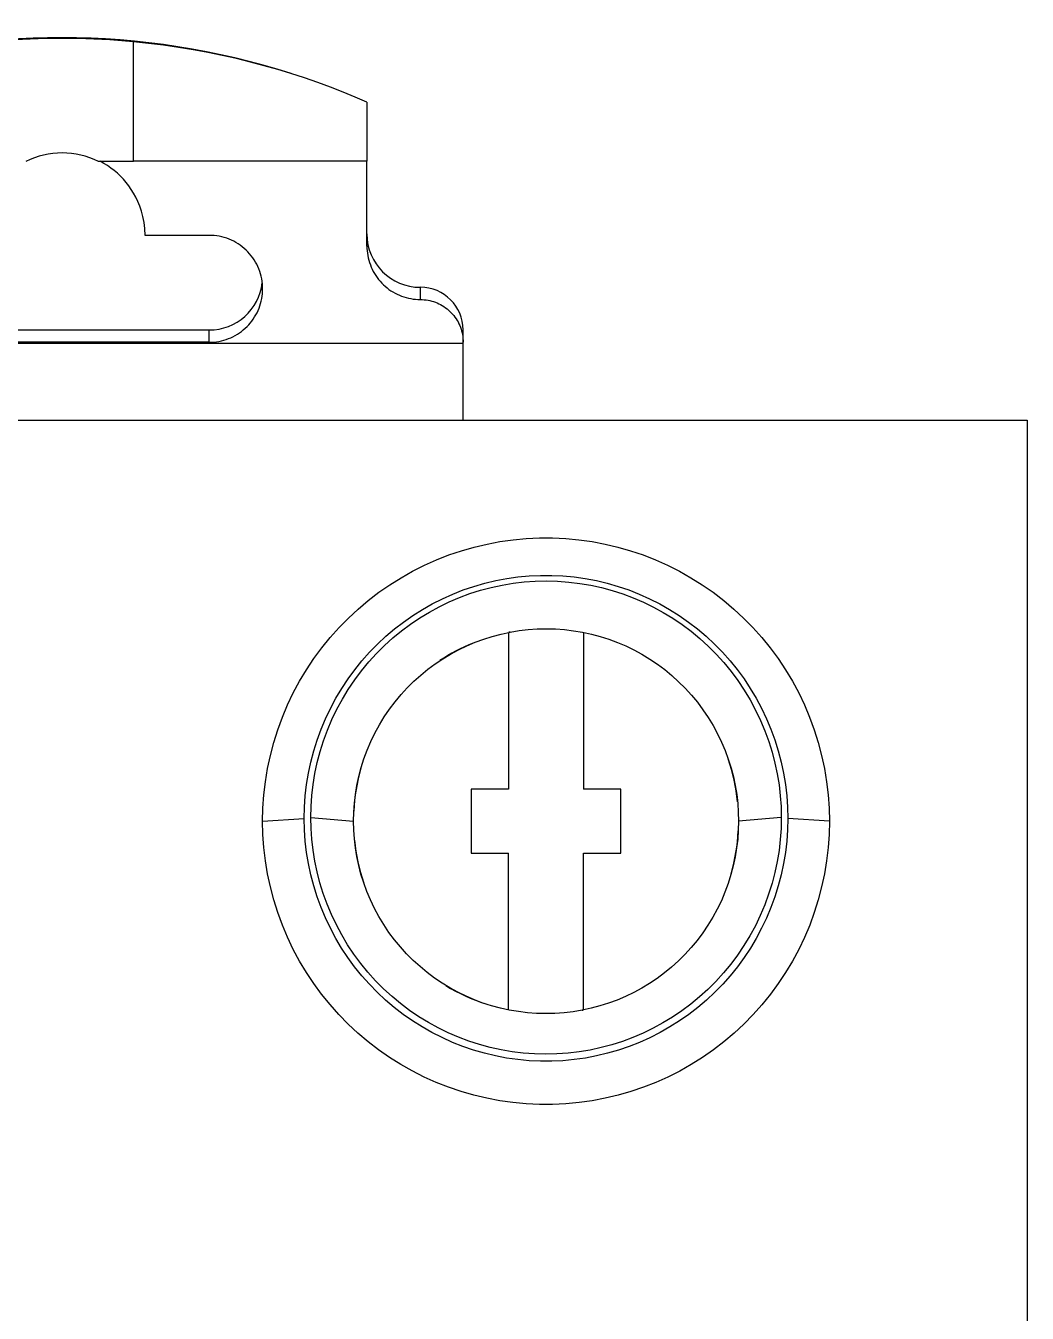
# Model space of a CAD drawing. Header units: millimetres. Extents: x 3609 to 5941, y 2453 to 3731.
# Drawn here: x 5662.18 to 5680.12, y 3415.87 to 3438.94 of the extents above; entities that cross this region are included whole.
import ezdxf

# ---------------------------------------------------------------- set-up
doc = ezdxf.new("R2010")
doc.units = ezdxf.units.MM

msp = doc.modelspace()

# ---------------------------------------------------------------- linework, layer by layer
for p, q in [((5662.407, 3438.705), (5661.981, 3438.685)), ((5662.834, 3438.711), (5662.407, 3438.705)), ((5663.26, 3438.705), (5662.834, 3438.711)), ((5663.686, 3438.685), (5663.26, 3438.705)), ((5664.112, 3438.651), (5663.686, 3438.685)), ((5664.112, 3438.647), (5664.112, 3438.651)), ((5664.112, 3436.508), (5664.112, 3438.647)), ((5664.381, 3438.619), (5664.112, 3438.646)), ((5664.65, 3438.586), (5664.381, 3438.619)), ((5664.916, 3438.548), (5664.65, 3438.586)), ((5665.18, 3438.505), (5664.916, 3438.548)), ((5665.441, 3438.457), (5665.18, 3438.505)), ((5665.7, 3438.404), (5665.441, 3438.457)), ((5665.955, 3438.347), (5665.7, 3438.404)), ((5666.206, 3438.286), (5665.955, 3438.347)), ((5666.453, 3438.221), (5666.206, 3438.286)), ((5666.695, 3438.152), (5666.453, 3438.221)), ((5666.932, 3438.08), (5666.695, 3438.152)), ((5667.175, 3438.001), (5666.932, 3438.08)), ((5667.412, 3437.919), (5667.175, 3438.001)), ((5667.642, 3437.834), (5667.412, 3437.919)), ((5667.866, 3437.748), (5667.642, 3437.834)), ((5668.083, 3437.659), (5667.866, 3437.748)), ((5668.293, 3437.569), (5668.083, 3437.659)), ((5668.293, 3437.569), (5668.293, 3436.508)), ((5663.486, 3436.508), (5664.112, 3436.508)), ((5663.579, 3436.471), (5663.513, 3436.508)), ((5663.644, 3436.431), (5663.579, 3436.471)), ((5664.362, 3436.508), (5664.112, 3436.508)), ((5664.609, 3436.508), (5664.362, 3436.508)), ((5664.852, 3436.508), (5664.609, 3436.508)), ((5665.091, 3436.508), (5664.852, 3436.508)), ((5665.327, 3436.508), (5665.091, 3436.508)), ((5665.56, 3436.508), (5665.327, 3436.508)), ((5665.789, 3436.508), (5665.56, 3436.508)), ((5666.015, 3436.508), (5665.789, 3436.508)), ((5666.239, 3436.508), (5666.015, 3436.508)), ((5666.459, 3436.508), (5666.239, 3436.508)), ((5666.676, 3436.508), (5666.459, 3436.508)), ((5666.889, 3436.508), (5666.676, 3436.508)), ((5667.1, 3436.508), (5666.889, 3436.508)), ((5667.308, 3436.508), (5667.1, 3436.508)), ((5667.512, 3436.508), (5667.308, 3436.508)), ((5667.712, 3436.508), (5667.512, 3436.508)), ((5667.909, 3436.508), (5667.712, 3436.508)), ((5668.103, 3436.508), (5667.909, 3436.508)), ((5668.293, 3436.508), (5668.103, 3436.508)), ((5668.293, 3434.991), (5668.293, 3436.508)), ((5663.706, 3436.388), (5663.644, 3436.431)), ((5663.766, 3436.342), (5663.706, 3436.388)), ((5663.824, 3436.293), (5663.766, 3436.342)), ((5663.878, 3436.241), (5663.824, 3436.293)), ((5663.93, 3436.186), (5663.878, 3436.241)), ((5663.98, 3436.129), (5663.93, 3436.186)), ((5664.027, 3436.069), (5663.98, 3436.129)), ((5664.071, 3436.005), (5664.027, 3436.069)), ((5664.114, 3435.937), (5664.071, 3436.005)), ((5664.153, 3435.864), (5664.114, 3435.937)), ((5664.19, 3435.787), (5664.153, 3435.864)), ((5664.224, 3435.704), (5664.19, 3435.787)), ((5664.254, 3435.615), (5664.224, 3435.704)), ((5664.28, 3435.518), (5664.254, 3435.615)), ((5664.3, 3435.414), (5664.28, 3435.518)), ((5664.313, 3435.302), (5664.3, 3435.414)), ((5664.318, 3435.182), (5664.313, 3435.302)), ((5665.467, 3435.182), (5664.318, 3435.182)), ((5665.513, 3435.181), (5665.467, 3435.182)), ((5665.559, 3435.178), (5665.513, 3435.181)), ((5665.604, 3435.173), (5665.559, 3435.178)), ((5665.649, 3435.165), (5665.604, 3435.173)), ((5665.693, 3435.155), (5665.649, 3435.165)), ((5665.737, 3435.144), (5665.693, 3435.155)), ((5665.781, 3435.13), (5665.737, 3435.144)), ((5665.823, 3435.114), (5665.781, 3435.13)), ((5665.865, 3435.096), (5665.823, 3435.114)), ((5665.906, 3435.076), (5665.865, 3435.096)), ((5665.946, 3435.054), (5665.906, 3435.076)), ((5665.985, 3435.03), (5665.946, 3435.054)), ((5666.023, 3435.004), (5665.985, 3435.03)), ((5666.06, 3434.977), (5666.023, 3435.004)), ((5666.095, 3434.948), (5666.06, 3434.977)), ((5666.128, 3434.917), (5666.095, 3434.948)), ((5666.161, 3434.885), (5666.128, 3434.917)), ((5666.191, 3434.851), (5666.161, 3434.885)), ((5666.22, 3434.816), (5666.191, 3434.851)), ((5668.293, 3434.991), (5668.294, 3434.948)), ((5668.294, 3434.948), (5668.296, 3434.905)), ((5668.296, 3434.905), (5668.301, 3434.862)), ((5668.301, 3434.862), (5668.308, 3434.819)), ((5668.308, 3434.819), (5668.317, 3434.777)), ((5666.248, 3434.779), (5666.22, 3434.816)), ((5666.273, 3434.742), (5666.248, 3434.779)), ((5666.297, 3434.703), (5666.273, 3434.742)), ((5666.319, 3434.663), (5666.297, 3434.703)), ((5666.339, 3434.622), (5666.319, 3434.663)), ((5666.357, 3434.58), (5666.339, 3434.622)), ((5668.317, 3434.777), (5668.327, 3434.735)), ((5668.327, 3434.735), (5668.339, 3434.694)), ((5668.339, 3434.694), (5668.354, 3434.654)), ((5668.354, 3434.654), (5668.37, 3434.614)), ((5668.37, 3434.614), (5668.387, 3434.575)), ((5666.372, 3434.537), (5666.357, 3434.58)), ((5666.386, 3434.494), (5666.372, 3434.537)), ((5666.398, 3434.45), (5666.386, 3434.494)), ((5666.408, 3434.405), (5666.398, 3434.45)), ((5666.415, 3434.36), (5666.408, 3434.405)), ((5666.421, 3434.314), (5666.415, 3434.36)), ((5668.387, 3434.575), (5668.407, 3434.536)), ((5668.407, 3434.536), (5668.428, 3434.499)), ((5668.428, 3434.499), (5668.451, 3434.463)), ((5668.451, 3434.463), (5668.475, 3434.427)), ((5668.475, 3434.427), (5668.501, 3434.393)), ((5668.501, 3434.393), (5668.529, 3434.36)), ((5668.529, 3434.36), (5668.558, 3434.328)), ((5666.416, 3434.092), (5666.421, 3434.136)), ((5666.424, 3434.269), (5666.421, 3434.314)), ((5666.421, 3434.136), (5666.424, 3434.18)), ((5666.425, 3434.224), (5666.424, 3434.269)), ((5666.424, 3434.18), (5666.425, 3434.224)), ((5668.558, 3434.328), (5668.588, 3434.298)), ((5668.588, 3434.298), (5668.62, 3434.269)), ((5668.62, 3434.269), (5668.653, 3434.241)), ((5668.653, 3434.241), (5668.687, 3434.215)), ((5668.687, 3434.215), (5668.723, 3434.191)), ((5668.723, 3434.191), (5668.759, 3434.168)), ((5668.759, 3434.168), (5668.796, 3434.147)), ((5668.796, 3434.147), (5668.835, 3434.127)), ((5669.25, 3434.032), (5669.25, 3434.252)), ((5666.36, 3433.878), (5666.375, 3433.919)), ((5666.375, 3433.919), (5666.388, 3433.962)), ((5666.388, 3433.962), (5666.4, 3434.004)), ((5666.4, 3434.004), (5666.409, 3434.048)), ((5666.409, 3434.048), (5666.416, 3434.092)), ((5668.835, 3434.127), (5668.874, 3434.109)), ((5668.874, 3434.109), (5668.914, 3434.093)), ((5668.914, 3434.093), (5668.954, 3434.079)), ((5668.954, 3434.079), (5668.995, 3434.067)), ((5668.995, 3434.067), (5669.037, 3434.056)), ((5669.037, 3434.056), (5669.079, 3434.048)), ((5669.079, 3434.048), (5669.122, 3434.041)), ((5669.122, 3434.041), (5669.164, 3434.036)), ((5669.164, 3434.036), (5669.207, 3434.033)), ((5669.207, 3434.033), (5669.25, 3434.032)), ((5669.25, 3434.032), (5669.285, 3434.031)), ((5669.285, 3434.031), (5669.319, 3434.029)), ((5669.319, 3434.029), (5669.353, 3434.025)), ((5669.353, 3434.025), (5669.387, 3434.02)), ((5669.387, 3434.02), (5669.421, 3434.013)), ((5669.421, 3434.013), (5669.454, 3434.005)), ((5669.454, 3434.005), (5669.487, 3433.995)), ((5669.487, 3433.995), (5669.52, 3433.983)), ((5669.52, 3433.983), (5669.551, 3433.971)), ((5669.551, 3433.971), (5669.583, 3433.956)), ((5669.583, 3433.956), (5669.613, 3433.941)), ((5669.613, 3433.941), (5669.643, 3433.924)), ((5669.643, 3433.924), (5669.672, 3433.906)), ((5669.672, 3433.906), (5669.701, 3433.886)), ((5666.232, 3433.647), (5666.258, 3433.683)), ((5666.258, 3433.683), (5666.282, 3433.72)), ((5666.282, 3433.72), (5666.304, 3433.758)), ((5666.304, 3433.758), (5666.325, 3433.797)), ((5666.325, 3433.797), (5666.344, 3433.837)), ((5666.344, 3433.837), (5666.36, 3433.878)), ((5669.701, 3433.886), (5669.728, 3433.865)), ((5669.728, 3433.865), (5669.754, 3433.843)), ((5669.754, 3433.843), (5669.78, 3433.82)), ((5669.78, 3433.82), (5669.804, 3433.796)), ((5669.804, 3433.796), (5669.827, 3433.77)), ((5669.827, 3433.77), (5669.849, 3433.744)), ((5669.849, 3433.744), (5669.87, 3433.717)), ((5669.87, 3433.717), (5669.89, 3433.688)), ((5669.89, 3433.688), (5669.908, 3433.659)), ((5660.2, 3433.488), (5665.467, 3433.488)), ((5665.467, 3433.267), (5665.467, 3433.488)), ((5666.009, 3433.434), (5666.045, 3433.46)), ((5666.045, 3433.46), (5666.079, 3433.488)), ((5666.079, 3433.488), (5666.113, 3433.517)), ((5666.113, 3433.517), (5666.145, 3433.547)), ((5666.145, 3433.547), (5666.175, 3433.579)), ((5666.175, 3433.579), (5666.204, 3433.612)), ((5666.204, 3433.612), (5666.232, 3433.647)), ((5669.908, 3433.659), (5669.925, 3433.63)), ((5669.925, 3433.63), (5669.941, 3433.599)), ((5669.941, 3433.599), (5669.955, 3433.568)), ((5669.955, 3433.568), (5669.968, 3433.536)), ((5669.968, 3433.536), (5669.979, 3433.503)), ((5669.979, 3433.503), (5669.989, 3433.471)), ((5669.989, 3433.471), (5669.997, 3433.437)), ((5669.997, 3433.437), (5670.004, 3433.404)), ((5670.017, 3433.267), (5670.017, 3433.488)), ((5655.651, 3433.252), (5670.017, 3433.252)), ((5665.467, 3433.267), (5660.2, 3433.267)), ((5665.467, 3433.267), (5665.512, 3433.268)), ((5665.512, 3433.268), (5665.556, 3433.271)), ((5665.556, 3433.271), (5665.6, 3433.276)), ((5665.6, 3433.276), (5665.643, 3433.283)), ((5665.643, 3433.283), (5665.687, 3433.293)), ((5665.687, 3433.293), (5665.729, 3433.304)), ((5665.729, 3433.304), (5665.772, 3433.317)), ((5665.772, 3433.317), (5665.813, 3433.332)), ((5665.813, 3433.332), (5665.854, 3433.349)), ((5665.854, 3433.349), (5665.894, 3433.367)), ((5665.894, 3433.367), (5665.933, 3433.388)), ((5665.933, 3433.388), (5665.972, 3433.41)), ((5665.972, 3433.41), (5666.009, 3433.434)), ((5670.004, 3433.404), (5670.01, 3433.37)), ((5670.01, 3433.37), (5670.013, 3433.336)), ((5670.013, 3433.336), (5670.016, 3433.301)), ((5670.016, 3433.301), (5670.017, 3433.267)), ((5670.017, 3433.252), (5670.017, 3433.267)), ((5670.017, 3431.871), (5670.017, 3433.252)), ((5645.834, 3431.871), (5680.12, 3431.871)), ((5680.12, 3431.871), (5680.12, 3413.771)), ((5670.911, 3429.73), (5671.146, 3429.752)), ((5671.146, 3429.752), (5671.382, 3429.763)), ((5671.382, 3429.763), (5671.619, 3429.763)), ((5671.619, 3429.763), (5671.855, 3429.752)), ((5671.855, 3429.752), (5672.091, 3429.73)), ((5669.761, 3429.457), (5669.985, 3429.533)), ((5669.985, 3429.533), (5670.213, 3429.598)), ((5670.213, 3429.598), (5670.444, 3429.653)), ((5670.444, 3429.653), (5670.676, 3429.697)), ((5670.676, 3429.697), (5670.911, 3429.73)), ((5672.091, 3429.73), (5672.325, 3429.697)), ((5672.325, 3429.697), (5672.558, 3429.653)), ((5672.558, 3429.653), (5672.788, 3429.598)), ((5672.788, 3429.598), (5673.016, 3429.533)), ((5673.016, 3429.533), (5673.241, 3429.457)), ((5669.323, 3429.273), (5669.54, 3429.37)), ((5669.54, 3429.37), (5669.761, 3429.457)), ((5673.241, 3429.457), (5673.462, 3429.37)), ((5673.462, 3429.37), (5673.678, 3429.274)), ((5668.904, 3429.05), (5669.111, 3429.167)), ((5669.111, 3429.167), (5669.323, 3429.273)), ((5670.798, 3429.036), (5670.998, 3429.064)), ((5670.998, 3429.064), (5671.199, 3429.083)), ((5671.199, 3429.083), (5671.4, 3429.092)), ((5671.4, 3429.092), (5671.602, 3429.092)), ((5671.602, 3429.092), (5671.803, 3429.083)), ((5671.803, 3429.083), (5672.004, 3429.064)), ((5672.004, 3429.064), (5672.203, 3429.036)), ((5673.678, 3429.274), (5673.89, 3429.167)), ((5673.89, 3429.167), (5674.097, 3429.05)), ((5668.507, 3428.788), (5668.703, 3428.923)), ((5668.703, 3428.923), (5668.904, 3429.05)), ((5669.829, 3428.756), (5670.018, 3428.83)), ((5670.018, 3428.83), (5670.209, 3428.895)), ((5670.136, 3428.764), (5670.326, 3428.824)), ((5670.209, 3428.895), (5670.403, 3428.951)), ((5670.326, 3428.824), (5670.518, 3428.875)), ((5670.403, 3428.951), (5670.6, 3428.998)), ((5670.518, 3428.875), (5670.713, 3428.917)), ((5670.6, 3428.998), (5670.798, 3429.036)), ((5670.713, 3428.917), (5670.91, 3428.95)), ((5670.91, 3428.95), (5671.108, 3428.974)), ((5671.108, 3428.974), (5671.308, 3428.988)), ((5671.308, 3428.988), (5671.508, 3428.992)), ((5671.508, 3428.992), (5671.707, 3428.987)), ((5671.707, 3428.987), (5671.907, 3428.972)), ((5671.907, 3428.972), (5672.105, 3428.948)), ((5672.105, 3428.948), (5672.301, 3428.915)), ((5672.203, 3429.036), (5672.402, 3428.998)), ((5672.301, 3428.915), (5672.496, 3428.872)), ((5672.402, 3428.998), (5672.598, 3428.951)), ((5672.496, 3428.872), (5672.688, 3428.821)), ((5672.598, 3428.951), (5672.792, 3428.895)), ((5672.792, 3428.895), (5672.984, 3428.83)), ((5672.984, 3428.83), (5673.172, 3428.756)), ((5674.097, 3429.05), (5674.299, 3428.924)), ((5674.299, 3428.924), (5674.494, 3428.788)), ((5668.136, 3428.489), (5668.318, 3428.643)), ((5668.318, 3428.643), (5668.507, 3428.788)), ((5669.464, 3428.581), (5669.645, 3428.673)), ((5669.587, 3428.53), (5669.766, 3428.616)), ((5669.645, 3428.673), (5669.829, 3428.756)), ((5669.766, 3428.616), (5669.949, 3428.694)), ((5669.949, 3428.694), (5670.136, 3428.764)), ((5672.688, 3428.821), (5672.877, 3428.76)), ((5672.877, 3428.76), (5673.064, 3428.69)), ((5673.064, 3428.69), (5673.247, 3428.611)), ((5673.172, 3428.756), (5673.357, 3428.673)), ((5673.247, 3428.611), (5673.426, 3428.524)), ((5673.357, 3428.673), (5673.538, 3428.581)), ((5674.494, 3428.788), (5674.683, 3428.643)), ((5674.683, 3428.643), (5674.865, 3428.489)), ((5667.961, 3428.327), (5668.136, 3428.489)), ((5668.949, 3428.256), (5669.115, 3428.373)), ((5669.115, 3428.373), (5669.287, 3428.481)), ((5669.241, 3428.331), (5669.411, 3428.434)), ((5669.287, 3428.481), (5669.464, 3428.581)), ((5669.411, 3428.434), (5669.587, 3428.53)), ((5673.426, 3428.524), (5673.601, 3428.428)), ((5673.538, 3428.581), (5673.714, 3428.481)), ((5673.601, 3428.428), (5673.772, 3428.324)), ((5673.714, 3428.481), (5673.886, 3428.373)), ((5673.886, 3428.373), (5674.053, 3428.256)), ((5674.865, 3428.489), (5675.04, 3428.327)), ((5667.635, 3427.978), (5667.794, 3428.156)), ((5667.794, 3428.156), (5667.961, 3428.327)), ((5668.632, 3428), (5668.787, 3428.132)), ((5668.787, 3428.132), (5668.949, 3428.256)), ((5668.913, 3428.099), (5669.074, 3428.219)), ((5669.074, 3428.219), (5669.241, 3428.331)), ((5671.18, 3428.121), (5671.343, 3428.133)), ((5671.343, 3428.133), (5671.506, 3428.136)), ((5671.506, 3428.136), (5671.67, 3428.132)), ((5671.67, 3428.132), (5671.833, 3428.12)), ((5673.772, 3428.324), (5673.938, 3428.211)), ((5673.938, 3428.211), (5674.099, 3428.091)), ((5674.053, 3428.256), (5674.214, 3428.132)), ((5674.214, 3428.132), (5674.37, 3428)), ((5675.04, 3428.327), (5675.207, 3428.157)), ((5675.207, 3428.157), (5675.366, 3427.979)), ((5667.485, 3427.793), (5667.635, 3427.978)), ((5668.483, 3427.861), (5668.632, 3428)), ((5668.608, 3427.835), (5668.758, 3427.971)), ((5668.758, 3427.971), (5668.913, 3428.099)), ((5670.231, 3427.894), (5670.384, 3427.95)), ((5670.384, 3427.95), (5670.539, 3427.999)), ((5670.539, 3427.999), (5670.697, 3428.041)), ((5670.697, 3428.041), (5670.856, 3428.076)), ((5670.831, 3428.07), (5670.831, 3425.263)), ((5670.856, 3428.076), (5671.018, 3428.102)), ((5671.018, 3428.102), (5671.18, 3428.121)), ((5671.833, 3428.12), (5671.995, 3428.101)), ((5671.995, 3428.101), (5672.156, 3428.074)), ((5672.156, 3428.074), (5672.315, 3428.039)), ((5672.171, 3428.07), (5672.171, 3425.263)), ((5672.315, 3428.039), (5672.472, 3427.997)), ((5672.472, 3427.997), (5672.627, 3427.947)), ((5672.627, 3427.947), (5672.78, 3427.89)), ((5674.099, 3428.091), (5674.255, 3427.962)), ((5674.255, 3427.962), (5674.404, 3427.825)), ((5674.37, 3428), (5674.519, 3427.861)), ((5675.366, 3427.979), (5675.517, 3427.793)), ((5667.343, 3427.6), (5667.485, 3427.793)), ((5668.204, 3427.562), (5668.34, 3427.714)), ((5668.327, 3427.542), (5668.464, 3427.692)), ((5668.34, 3427.714), (5668.483, 3427.861)), ((5668.464, 3427.692), (5668.608, 3427.835)), ((5669.652, 3427.598), (5669.791, 3427.683)), ((5669.791, 3427.683), (5669.935, 3427.76)), ((5669.935, 3427.76), (5670.081, 3427.831)), ((5670.081, 3427.831), (5670.231, 3427.894)), ((5672.78, 3427.89), (5672.929, 3427.827)), ((5672.929, 3427.827), (5673.076, 3427.756)), ((5673.076, 3427.756), (5673.219, 3427.678)), ((5673.219, 3427.678), (5673.359, 3427.593)), ((5674.404, 3427.825), (5674.548, 3427.681)), ((5674.519, 3427.861), (5674.662, 3427.715)), ((5674.548, 3427.681), (5674.685, 3427.53)), ((5674.662, 3427.715), (5674.797, 3427.562)), ((5675.517, 3427.793), (5675.658, 3427.6)), ((5667.211, 3427.401), (5667.343, 3427.6)), ((5668.076, 3427.402), (5668.204, 3427.562)), ((5668.197, 3427.384), (5668.327, 3427.542)), ((5669.384, 3427.41), (5669.516, 3427.507)), ((5669.516, 3427.507), (5669.652, 3427.598)), ((5673.359, 3427.593), (5673.495, 3427.501)), ((5673.495, 3427.501), (5673.627, 3427.403)), ((5674.685, 3427.53), (5674.815, 3427.372)), ((5674.797, 3427.562), (5674.926, 3427.403)), ((5675.658, 3427.6), (5675.791, 3427.401)), ((5667.088, 3427.196), (5667.211, 3427.401)), ((5667.842, 3427.066), (5667.955, 3427.237)), ((5667.955, 3427.237), (5668.076, 3427.402)), ((5667.959, 3427.05), (5668.074, 3427.22)), ((5668.074, 3427.22), (5668.197, 3427.384)), ((5669.134, 3427.195), (5669.257, 3427.306)), ((5669.257, 3427.306), (5669.384, 3427.41)), ((5673.627, 3427.403), (5673.754, 3427.298)), ((5673.754, 3427.298), (5673.876, 3427.187)), ((5674.815, 3427.372), (5674.937, 3427.207)), ((5674.926, 3427.403), (5675.047, 3427.237)), ((5675.047, 3427.237), (5675.16, 3427.067)), ((5675.791, 3427.401), (5675.914, 3427.196)), ((5666.871, 3426.77), (5666.974, 3426.985)), ((5666.974, 3426.985), (5667.088, 3427.196)), ((5667.736, 3426.89), (5667.842, 3427.066)), ((5667.853, 3426.875), (5667.959, 3427.05)), ((5668.904, 3426.956), (5669.016, 3427.079)), ((5669.016, 3427.079), (5669.134, 3427.195)), ((5673.876, 3427.187), (5673.994, 3427.07)), ((5673.994, 3427.07), (5674.106, 3426.947)), ((5674.937, 3427.207), (5675.051, 3427.036)), ((5675.051, 3427.036), (5675.157, 3426.86)), ((5675.16, 3427.067), (5675.265, 3426.89)), ((5675.914, 3427.196), (5676.027, 3426.986)), ((5676.027, 3426.986), (5676.13, 3426.77)), ((5666.778, 3426.549), (5666.871, 3426.77)), ((5667.64, 3426.709), (5667.736, 3426.89)), ((5667.755, 3426.694), (5667.853, 3426.875)), ((5668.697, 3426.695), (5668.798, 3426.828)), ((5668.798, 3426.828), (5668.904, 3426.956)), ((5674.106, 3426.947), (5674.212, 3426.818)), ((5674.212, 3426.818), (5674.312, 3426.684)), ((5675.157, 3426.86), (5675.254, 3426.679)), ((5675.265, 3426.89), (5675.362, 3426.71)), ((5676.13, 3426.77), (5676.223, 3426.55)), ((5666.696, 3426.325), (5666.778, 3426.549)), ((5667.472, 3426.335), (5667.552, 3426.524)), ((5667.552, 3426.524), (5667.64, 3426.709)), ((5667.666, 3426.509), (5667.755, 3426.694)), ((5668.516, 3426.414), (5668.603, 3426.557)), ((5668.603, 3426.557), (5668.697, 3426.695)), ((5674.312, 3426.684), (5674.406, 3426.546)), ((5674.406, 3426.546), (5674.492, 3426.402)), ((5675.254, 3426.679), (5675.343, 3426.494)), ((5675.362, 3426.71), (5675.45, 3426.524)), ((5675.45, 3426.524), (5675.53, 3426.335)), ((5676.223, 3426.55), (5676.306, 3426.325)), ((5666.624, 3426.096), (5666.696, 3426.325)), ((5667.402, 3426.142), (5667.472, 3426.335)), ((5667.515, 3426.128), (5667.586, 3426.32)), ((5667.586, 3426.32), (5667.666, 3426.509)), ((5668.436, 3426.267), (5668.516, 3426.414)), ((5674.492, 3426.402), (5674.572, 3426.255)), ((5675.343, 3426.494), (5675.422, 3426.306)), ((5675.422, 3426.306), (5675.491, 3426.116)), ((5675.53, 3426.335), (5675.6, 3426.143)), ((5676.306, 3426.325), (5676.378, 3426.097)), ((5666.563, 3425.865), (5666.624, 3426.096)), ((5667.341, 3425.946), (5667.402, 3426.142)), ((5667.454, 3425.934), (5667.515, 3426.128)), ((5668.297, 3425.963), (5668.363, 3426.116)), ((5668.363, 3426.116), (5668.436, 3426.267)), ((5674.572, 3426.255), (5674.644, 3426.105)), ((5674.644, 3426.105), (5674.709, 3425.952)), ((5675.491, 3426.116), (5675.551, 3425.923)), ((5675.6, 3426.143), (5675.661, 3425.947)), ((5676.378, 3426.097), (5676.438, 3425.865)), ((5666.514, 3425.631), (5666.563, 3425.865)), ((5667.289, 3425.748), (5667.341, 3425.946)), ((5667.402, 3425.738), (5667.454, 3425.934)), ((5668.24, 3425.807), (5668.297, 3425.963)), ((5674.709, 3425.952), (5674.766, 3425.797)), ((5675.551, 3425.923), (5675.602, 3425.73)), ((5675.661, 3425.947), (5675.713, 3425.748)), ((5676.438, 3425.865), (5676.488, 3425.631)), ((5666.475, 3425.396), (5666.514, 3425.631)), ((5667.246, 3425.547), (5667.289, 3425.748)), ((5667.361, 3425.542), (5667.402, 3425.738)), ((5668.148, 3425.49), (5668.19, 3425.649)), ((5668.19, 3425.649), (5668.24, 3425.807)), ((5674.766, 3425.797), (5674.815, 3425.64)), ((5674.815, 3425.64), (5674.856, 3425.483)), ((5675.602, 3425.73), (5675.643, 3425.535)), ((5675.713, 3425.748), (5675.756, 3425.547)), ((5676.488, 3425.631), (5676.527, 3425.396)), ((5666.447, 3425.16), (5666.475, 3425.396)), ((5667.213, 3425.345), (5667.246, 3425.547)), ((5667.328, 3425.345), (5667.361, 3425.542)), ((5668.113, 3425.33), (5668.148, 3425.49)), ((5674.856, 3425.483), (5674.89, 3425.325)), ((5675.643, 3425.535), (5675.674, 3425.34)), ((5675.756, 3425.547), (5675.789, 3425.345)), ((5676.527, 3425.396), (5676.555, 3425.16)), ((5666.43, 3424.924), (5666.447, 3425.16)), ((5667.175, 3424.94), (5667.189, 3425.143)), ((5667.189, 3425.143), (5667.213, 3425.345)), ((5667.292, 3424.95), (5667.305, 3425.147)), ((5667.305, 3425.147), (5667.328, 3425.345)), ((5668.068, 3425.009), (5668.087, 3425.169)), ((5668.087, 3425.169), (5668.113, 3425.33)), ((5670.16, 3425.263), (5670.16, 3424.114)), ((5670.831, 3425.263), (5670.16, 3425.263)), ((5672.842, 3425.263), (5672.171, 3425.263)), ((5672.842, 3424.114), (5672.842, 3425.263)), ((5674.89, 3425.325), (5674.916, 3425.166)), ((5674.916, 3425.166), (5674.934, 3425.007)), ((5675.674, 3425.34), (5675.697, 3425.145)), ((5675.697, 3425.145), (5675.71, 3424.949)), ((5675.789, 3425.345), (5675.813, 3425.143)), ((5675.813, 3425.143), (5675.827, 3424.94)), ((5676.555, 3425.16), (5676.572, 3424.924)), ((5666.425, 3424.689), (5666.43, 3424.924)), ((5667.17, 3424.738), (5667.175, 3424.94)), ((5667.287, 3424.753), (5667.292, 3424.95)), ((5668.057, 3424.848), (5668.068, 3425.009)), ((5674.934, 3425.007), (5674.945, 3424.848)), ((5675.71, 3424.949), (5675.715, 3424.753)), ((5675.827, 3424.94), (5675.831, 3424.738)), ((5676.572, 3424.924), (5676.577, 3424.689)), ((5666.425, 3424.689), (5667.17, 3424.738)), ((5666.43, 3424.452), (5666.425, 3424.689)), ((5667.175, 3424.536), (5667.17, 3424.738)), ((5667.287, 3424.753), (5668.053, 3424.689)), ((5667.292, 3424.559), (5667.287, 3424.753)), ((5668.053, 3424.689), (5668.057, 3424.848)), ((5668.057, 3424.53), (5668.053, 3424.689)), ((5674.945, 3424.848), (5674.949, 3424.689)), ((5674.949, 3424.689), (5674.945, 3424.529)), ((5675.715, 3424.753), (5674.949, 3424.689)), ((5675.715, 3424.753), (5675.71, 3424.557)), ((5675.831, 3424.738), (5675.827, 3424.536)), ((5676.577, 3424.689), (5675.831, 3424.738)), ((5676.577, 3424.689), (5676.572, 3424.452)), ((5666.447, 3424.216), (5666.43, 3424.452)), ((5667.189, 3424.333), (5667.175, 3424.536)), ((5667.305, 3424.364), (5667.292, 3424.559)), ((5668.068, 3424.372), (5668.057, 3424.53)), ((5674.945, 3424.529), (5674.934, 3424.369)), ((5675.71, 3424.557), (5675.697, 3424.361)), ((5675.827, 3424.536), (5675.813, 3424.333)), ((5676.572, 3424.452), (5676.555, 3424.216)), ((5666.475, 3423.98), (5666.447, 3424.216)), ((5667.213, 3424.13), (5667.189, 3424.333)), ((5667.327, 3424.169), (5667.305, 3424.364)), ((5668.086, 3424.213), (5668.068, 3424.372)), ((5668.112, 3424.055), (5668.086, 3424.213)), ((5674.934, 3424.369), (5674.915, 3424.209)), ((5675.697, 3424.361), (5675.674, 3424.164)), ((5675.813, 3424.333), (5675.789, 3424.13)), ((5676.555, 3424.216), (5676.527, 3423.98)), ((5667.246, 3423.929), (5667.213, 3424.13)), ((5667.359, 3423.974), (5667.327, 3424.169)), ((5668.145, 3423.897), (5668.112, 3424.055)), ((5670.16, 3424.114), (5670.831, 3424.114)), ((5670.831, 3421.307), (5670.831, 3424.114)), ((5672.171, 3421.307), (5672.171, 3424.114)), ((5672.171, 3424.114), (5672.842, 3424.114)), ((5674.889, 3424.049), (5674.855, 3423.89)), ((5674.915, 3424.209), (5674.889, 3424.049)), ((5675.674, 3424.164), (5675.642, 3423.967)), ((5675.789, 3424.13), (5675.756, 3423.928)), ((5666.514, 3423.745), (5666.475, 3423.98)), ((5667.289, 3423.729), (5667.246, 3423.929)), ((5667.399, 3423.78), (5667.359, 3423.974)), ((5667.449, 3423.587), (5667.399, 3423.78)), ((5668.186, 3423.74), (5668.145, 3423.897)), ((5674.855, 3423.89), (5674.813, 3423.731)), ((5675.6, 3423.771), (5675.549, 3423.576)), ((5675.642, 3423.967), (5675.6, 3423.771)), ((5675.756, 3423.928), (5675.713, 3423.728)), ((5676.527, 3423.98), (5676.488, 3423.744)), ((5666.564, 3423.511), (5666.514, 3423.745)), ((5667.341, 3423.531), (5667.289, 3423.729)), ((5667.402, 3423.335), (5667.341, 3423.531)), ((5667.509, 3423.396), (5667.449, 3423.587)), ((5668.235, 3423.584), (5668.186, 3423.74)), ((5668.291, 3423.43), (5668.235, 3423.584)), ((5674.763, 3423.574), (5674.706, 3423.418)), ((5674.813, 3423.731), (5674.763, 3423.574)), ((5675.549, 3423.576), (5675.488, 3423.382)), ((5675.661, 3423.53), (5675.6, 3423.335)), ((5675.713, 3423.728), (5675.661, 3423.53)), ((5676.488, 3423.744), (5676.438, 3423.511)), ((5666.624, 3423.281), (5666.564, 3423.511)), ((5667.472, 3423.143), (5667.402, 3423.335)), ((5667.578, 3423.205), (5667.509, 3423.396)), ((5668.356, 3423.277), (5668.291, 3423.43)), ((5674.706, 3423.418), (5674.641, 3423.264)), ((5675.488, 3423.382), (5675.418, 3423.191)), ((5675.6, 3423.335), (5675.53, 3423.143)), ((5676.438, 3423.511), (5676.377, 3423.28)), ((5666.696, 3423.053), (5666.624, 3423.281)), ((5667.551, 3422.955), (5667.472, 3423.143)), ((5667.657, 3423.017), (5667.578, 3423.205)), ((5668.428, 3423.126), (5668.356, 3423.277)), ((5668.507, 3422.979), (5668.428, 3423.126)), ((5674.568, 3423.114), (5674.488, 3422.967)), ((5674.641, 3423.264), (5674.568, 3423.114)), ((5675.418, 3423.191), (5675.338, 3423.002)), ((5675.53, 3423.143), (5675.451, 3422.954)), ((5676.377, 3423.28), (5676.306, 3423.052)), ((5666.778, 3422.829), (5666.696, 3423.053)), ((5666.871, 3422.609), (5666.778, 3422.829)), ((5667.639, 3422.77), (5667.551, 3422.955)), ((5667.745, 3422.833), (5667.657, 3423.017)), ((5667.841, 3422.652), (5667.745, 3422.833)), ((5668.593, 3422.836), (5668.507, 3422.979)), ((5668.686, 3422.697), (5668.593, 3422.836)), ((5674.488, 3422.967), (5674.401, 3422.824)), ((5675.338, 3423.002), (5675.25, 3422.817)), ((5675.451, 3422.954), (5675.363, 3422.77)), ((5676.224, 3422.828), (5676.131, 3422.608)), ((5676.306, 3423.052), (5676.224, 3422.828)), ((5666.974, 3422.393), (5666.871, 3422.609)), ((5667.735, 3422.59), (5667.639, 3422.77)), ((5667.947, 3422.476), (5667.841, 3422.652)), ((5668.786, 3422.563), (5668.686, 3422.697)), ((5674.308, 3422.686), (5674.207, 3422.553)), ((5674.401, 3422.824), (5674.308, 3422.686)), ((5675.152, 3422.637), (5675.046, 3422.461)), ((5675.25, 3422.817), (5675.152, 3422.637)), ((5675.363, 3422.77), (5675.267, 3422.59)), ((5676.131, 3422.608), (5676.028, 3422.393)), ((5667.086, 3422.183), (5666.974, 3422.393)), ((5667.839, 3422.415), (5667.735, 3422.59)), ((5667.952, 3422.245), (5667.839, 3422.415)), ((5668.061, 3422.305), (5667.947, 3422.476)), ((5668.892, 3422.435), (5668.786, 3422.563)), ((5669.004, 3422.311), (5668.892, 3422.435)), ((5674.101, 3422.425), (5673.989, 3422.302)), ((5674.207, 3422.553), (5674.101, 3422.425)), ((5675.046, 3422.461), (5674.931, 3422.291)), ((5675.162, 3422.414), (5675.05, 3422.244)), ((5675.267, 3422.59), (5675.162, 3422.414)), ((5676.028, 3422.393), (5675.915, 3422.183)), ((5667.209, 3421.979), (5667.086, 3422.183)), ((5668.072, 3422.08), (5667.952, 3422.245)), ((5668.183, 3422.14), (5668.061, 3422.305)), ((5668.312, 3421.982), (5668.183, 3422.14)), ((5669.121, 3422.194), (5669.004, 3422.311)), ((5669.244, 3422.083), (5669.121, 3422.194)), ((5673.872, 3422.185), (5673.749, 3422.075)), ((5673.989, 3422.302), (5673.872, 3422.185)), ((5674.931, 3422.291), (5674.809, 3422.127)), ((5675.05, 3422.244), (5674.929, 3422.08)), ((5675.915, 3422.183), (5675.793, 3421.978)), ((5667.341, 3421.78), (5667.209, 3421.979)), ((5668.2, 3421.921), (5668.072, 3422.08)), ((5668.336, 3421.769), (5668.2, 3421.921)), ((5668.449, 3421.83), (5668.312, 3421.982)), ((5669.371, 3421.978), (5669.244, 3422.083)), ((5669.502, 3421.879), (5669.371, 3421.978)), ((5673.622, 3421.971), (5673.491, 3421.873)), ((5673.749, 3422.075), (5673.622, 3421.971)), ((5674.679, 3421.97), (5674.542, 3421.819)), ((5674.801, 3421.921), (5674.666, 3421.769)), ((5674.809, 3422.127), (5674.679, 3421.97)), ((5674.929, 3422.08), (5674.801, 3421.921)), ((5675.793, 3421.978), (5675.661, 3421.78)), ((5667.482, 3421.588), (5667.341, 3421.78)), ((5668.478, 3421.623), (5668.336, 3421.769)), ((5668.592, 3421.686), (5668.449, 3421.83)), ((5668.742, 3421.549), (5668.592, 3421.686)), ((5669.638, 3421.787), (5669.502, 3421.879)), ((5669.778, 3421.702), (5669.638, 3421.787)), ((5669.921, 3421.624), (5669.778, 3421.702)), ((5673.215, 3421.697), (5673.072, 3421.619)), ((5673.355, 3421.782), (5673.215, 3421.697)), ((5673.491, 3421.873), (5673.355, 3421.782)), ((5674.399, 3421.676), (5674.249, 3421.54)), ((5674.542, 3421.819), (5674.399, 3421.676)), ((5674.666, 3421.769), (5674.524, 3421.623)), ((5675.661, 3421.78), (5675.519, 3421.588)), ((5667.632, 3421.403), (5667.482, 3421.588)), ((5668.626, 3421.484), (5668.478, 3421.623)), ((5668.781, 3421.352), (5668.626, 3421.484)), ((5668.897, 3421.42), (5668.742, 3421.549)), ((5670.068, 3421.553), (5669.921, 3421.624)), ((5670.218, 3421.488), (5670.068, 3421.553)), ((5670.371, 3421.431), (5670.218, 3421.488)), ((5672.775, 3421.485), (5672.622, 3421.428)), ((5672.925, 3421.548), (5672.775, 3421.485)), ((5673.072, 3421.619), (5672.925, 3421.548)), ((5674.249, 3421.54), (5674.094, 3421.412)), ((5674.375, 3421.484), (5674.22, 3421.352)), ((5674.524, 3421.623), (5674.375, 3421.484)), ((5675.519, 3421.588), (5675.369, 3421.402)), ((5667.791, 3421.225), (5667.632, 3421.403)), ((5667.957, 3421.055), (5667.791, 3421.225)), ((5668.942, 3421.228), (5668.781, 3421.352)), ((5669.058, 3421.299), (5668.897, 3421.42)), ((5669.109, 3421.111), (5668.942, 3421.228)), ((5669.224, 3421.186), (5669.058, 3421.299)), ((5670.526, 3421.382), (5670.371, 3421.431)), ((5670.684, 3421.339), (5670.526, 3421.382)), ((5670.843, 3421.304), (5670.684, 3421.339)), ((5671.005, 3421.277), (5670.843, 3421.304)), ((5671.167, 3421.257), (5671.005, 3421.277)), ((5671.331, 3421.245), (5671.167, 3421.257)), ((5671.495, 3421.241), (5671.331, 3421.245)), ((5671.659, 3421.245), (5671.495, 3421.241)), ((5671.823, 3421.256), (5671.659, 3421.245)), ((5671.986, 3421.275), (5671.823, 3421.256)), ((5672.148, 3421.302), (5671.986, 3421.275)), ((5672.308, 3421.337), (5672.148, 3421.302)), ((5672.466, 3421.379), (5672.308, 3421.337)), ((5672.622, 3421.428), (5672.466, 3421.379)), ((5673.933, 3421.291), (5673.767, 3421.179)), ((5674.059, 3421.228), (5673.893, 3421.111)), ((5674.094, 3421.412), (5673.933, 3421.291)), ((5674.22, 3421.352), (5674.059, 3421.228)), ((5675.211, 3421.224), (5675.044, 3421.054)), ((5675.369, 3421.402), (5675.211, 3421.224)), ((5668.131, 3420.892), (5667.957, 3421.055)), ((5669.28, 3421.003), (5669.109, 3421.111)), ((5669.395, 3421.082), (5669.224, 3421.186)), ((5669.457, 3420.903), (5669.28, 3421.003)), ((5669.57, 3420.985), (5669.395, 3421.082)), ((5669.75, 3420.898), (5669.57, 3420.985)), ((5673.596, 3421.075), (5673.421, 3420.98)), ((5673.721, 3421.003), (5673.544, 3420.902)), ((5673.767, 3421.179), (5673.596, 3421.075)), ((5673.893, 3421.111), (5673.721, 3421.003)), ((5675.044, 3421.054), (5674.87, 3420.892)), ((5668.313, 3420.739), (5668.131, 3420.892)), ((5669.638, 3420.811), (5669.457, 3420.903)), ((5669.823, 3420.727), (5669.638, 3420.811)), ((5669.933, 3420.819), (5669.75, 3420.898)), ((5670.119, 3420.749), (5669.933, 3420.819)), ((5673.058, 3420.814), (5672.871, 3420.745)), ((5673.241, 3420.893), (5673.058, 3420.814)), ((5673.363, 3420.81), (5673.178, 3420.727)), ((5673.421, 3420.98), (5673.241, 3420.893)), ((5673.544, 3420.902), (5673.363, 3420.81)), ((5674.87, 3420.892), (5674.688, 3420.738)), ((5668.502, 3420.594), (5668.313, 3420.739)), ((5668.697, 3420.458), (5668.502, 3420.594)), ((5670.012, 3420.653), (5669.823, 3420.727)), ((5670.204, 3420.587), (5670.012, 3420.653)), ((5670.309, 3420.687), (5670.119, 3420.749)), ((5670.398, 3420.531), (5670.204, 3420.587)), ((5670.502, 3420.635), (5670.309, 3420.687)), ((5670.596, 3420.484), (5670.398, 3420.531)), ((5670.697, 3420.592), (5670.502, 3420.635)), ((5670.894, 3420.559), (5670.697, 3420.592)), ((5671.093, 3420.534), (5670.894, 3420.559)), ((5671.293, 3420.52), (5671.093, 3420.534)), ((5671.895, 3420.533), (5671.695, 3420.519)), ((5672.094, 3420.557), (5671.895, 3420.533)), ((5672.292, 3420.59), (5672.094, 3420.557)), ((5672.487, 3420.632), (5672.292, 3420.59)), ((5672.603, 3420.531), (5672.406, 3420.484)), ((5672.68, 3420.684), (5672.487, 3420.632)), ((5672.798, 3420.587), (5672.603, 3420.531)), ((5672.871, 3420.745), (5672.68, 3420.684)), ((5672.99, 3420.653), (5672.798, 3420.587)), ((5673.178, 3420.727), (5672.99, 3420.653)), ((5674.5, 3420.593), (5674.305, 3420.457)), ((5674.688, 3420.738), (5674.5, 3420.593)), ((5668.898, 3420.331), (5668.697, 3420.458)), ((5669.105, 3420.214), (5668.898, 3420.331)), ((5670.795, 3420.446), (5670.596, 3420.484)), ((5670.995, 3420.417), (5670.795, 3420.446)), ((5671.197, 3420.398), (5670.995, 3420.417)), ((5671.399, 3420.389), (5671.197, 3420.398)), ((5671.494, 3420.514), (5671.293, 3420.52)), ((5671.602, 3420.389), (5671.399, 3420.389)), ((5671.695, 3420.519), (5671.494, 3420.514)), ((5671.804, 3420.398), (5671.602, 3420.389)), ((5672.006, 3420.417), (5671.804, 3420.398)), ((5672.207, 3420.446), (5672.006, 3420.417)), ((5672.406, 3420.484), (5672.207, 3420.446)), ((5674.103, 3420.331), (5673.896, 3420.213)), ((5674.305, 3420.457), (5674.103, 3420.331)), ((5669.317, 3420.106), (5669.105, 3420.214)), ((5669.534, 3420.009), (5669.317, 3420.106)), ((5673.684, 3420.106), (5673.467, 3420.009)), ((5673.896, 3420.213), (5673.684, 3420.106)), ((5669.755, 3419.922), (5669.534, 3420.009)), ((5669.98, 3419.846), (5669.755, 3419.922)), ((5670.209, 3419.78), (5669.98, 3419.846)), ((5673.021, 3419.846), (5672.793, 3419.78)), ((5673.246, 3419.922), (5673.021, 3419.846)), ((5673.467, 3420.009), (5673.246, 3419.922)), ((5670.44, 3419.725), (5670.209, 3419.78)), ((5670.673, 3419.681), (5670.44, 3419.725)), ((5670.908, 3419.647), (5670.673, 3419.681)), ((5671.145, 3419.625), (5670.908, 3419.647)), ((5671.382, 3419.614), (5671.145, 3419.625)), ((5671.619, 3419.614), (5671.382, 3419.614)), ((5671.857, 3419.625), (5671.619, 3419.614)), ((5672.093, 3419.647), (5671.857, 3419.625)), ((5672.328, 3419.681), (5672.093, 3419.647)), ((5672.562, 3419.725), (5672.328, 3419.681)), ((5672.793, 3419.78), (5672.562, 3419.725))]:
    msp.add_line(p, q)
for start, end in [(100.7439, 101.113), (112.2838, 123.4583), (134.7317, 135.3753), (164.0147, 177.0594), (5.7537, 18.8653), (344.0973, 357.1063), (185.7004, 198.7768), (238.664, 251.739), (280.8405, 281.1544)]:
    msp.add_arc((5671.501, 3424.689), 3.448, start, end)
for centre, major_axis, start_param, end_param in [((5662.834, 3425.382), (13.373, 0), 1.258926, 1.882667), ((5662.834, 3435.177), (1.484, 0), 1.116167, 2.025425), ((5669.25, 3435.207), (-0.958, 0), 0, 1.570796), ((5665.467, 3434.443), (-0.958, 0), 1.570796, 3.026663), ((5669.25, 3433.488), (0.766, 0), 0, 1.570796)]:
    msp.add_ellipse(centre, major_axis=major_axis, ratio=0.997564, start_param=start_param, end_param=end_param)

doc.saveas('drawing.dxf')
